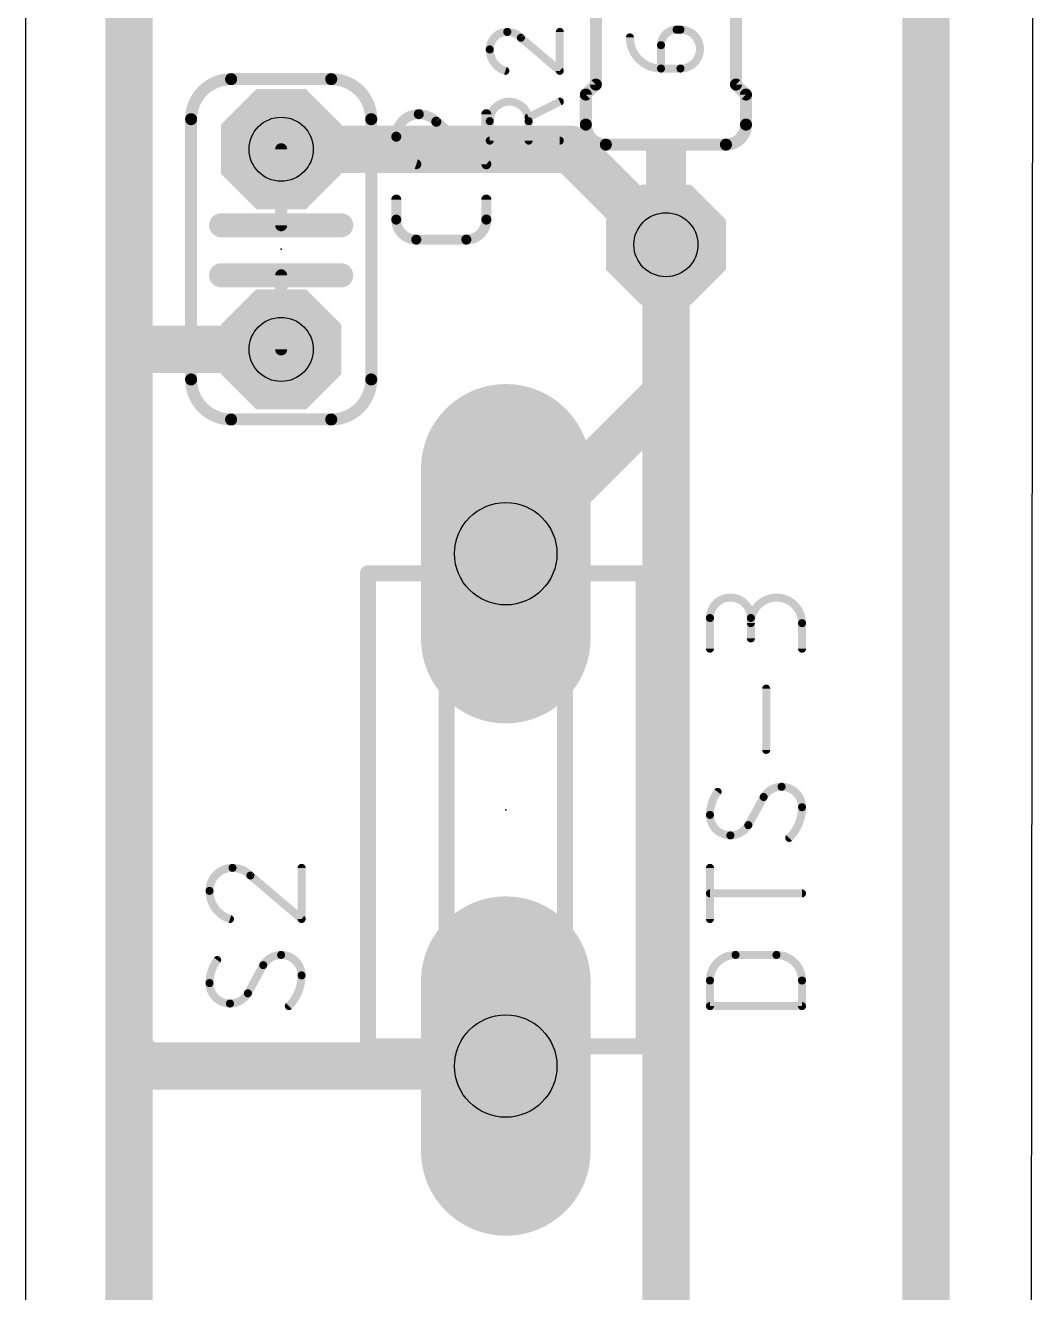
# Model space of a CAD drawing. Extents: x 53 to 97, y 25 to 264.
# Drawn here: x 70.61 to 83.42, y 219.17 to 235.25 of the extents above; entities that cross this region are included whole.
import ezdxf

# ---------------------------------------------------------------- set-up
doc = ezdxf.new("R2010")
doc.units = 0
for name, color, linetype in [('16', 132, 'CONTINUOUS'), ('17', 110, 'CONTINUOUS'), ('20', 31, 'CONTINUOUS'), ('21', 253, 'CONTINUOUS'), ('23', 53, 'CONTINUOUS'), ('25', 253, 'CONTINUOUS'), ('27', 253, 'CONTINUOUS'), ('29', 253, 'CONTINUOUS'), ('30', 253, 'CONTINUOUS'), ('44', 253, 'CONTINUOUS'), ('51', 253, 'CONTINUOUS')]:
    doc.layers.add(name, color=color, linetype=linetype)

# ---------------------------------------------------------------- blocks, each defined once
blk = doc.blocks.new('OCTAGONP')
at = {"const_width": 0.5}
blk.add_lwpolyline([(-0.25, -0.1036), (-0.25, 0.1036), (-0.1036, 0.25), (0.1036, 0.25), (0.25, 0.1036), (0.25, -0.1036), (0.1036, -0.25), (-0.1036, -0.25), (-0.25, -0.1036), (-0.25, 0.1036)], dxfattribs=at)
blk = doc.blocks.new('RECT')
blk.add_solid([(-0.5, -0.5), (0.5, -0.5), (-0.5, 0.5), (0.5, 0.5)])
blk = doc.blocks.new('LONGP100')
at = {"const_width": 1}
blk.add_lwpolyline([(-0.5, 0), (0.5, 0)], dxfattribs=at)
at = {"const_width": 0.5}
for points in [[(-0.5, 0.25, 1), (-0.5, -0.25)], [(0.5, -0.25, 1), (0.5, 0.25)]]:
    blk.add_lwpolyline(points, format="xyb", dxfattribs=at)

msp = doc.modelspace()

# ---------------------------------------------------------------- linework, layer by layer
at = {"layer": '16', "const_width": 0.6}
for points in [[(82.042, 259.08), (82.042, 193.3626)], [(71.928, 231.14), (71.928, 236.22)], [(73.8581, 233.68), (77.5284, 233.68)], [(77.5284, 233.68), (78.74, 232.4684)], [(78.74, 230.58), (78.74, 232.4684)], [(71.928, 222.25), (71.928, 231.14)], [(73.8581, 231.14), (71.928, 231.14)], [(76.708, 228.548), (78.74, 230.58)], [(78.74, 216.7204), (78.74, 230.58)], [(71.928, 205.74), (71.928, 222.25)], [(72.13, 222.048), (71.928, 222.25)], [(76.708, 222.048), (72.13, 222.048)]]:
    msp.add_lwpolyline(points, dxfattribs=at)
at = {"layer": '16', "const_width": 0.3}
for points in [[(73.8581, 233.83, 1), (73.8581, 233.53)], [(77.6345, 233.7861, 1), (77.4223, 233.5739)], [(77.5284, 233.53, 1), (77.5284, 233.83)], [(78.89, 232.4684, 1), (78.59, 232.4684)], [(78.6339, 232.3623, 1), (78.8461, 232.5745)], [(72.078, 231.14, 1), (71.778, 231.14)], [(71.928, 231.29, 1), (71.928, 230.99)], [(73.8581, 230.99, 1), (73.8581, 231.29)], [(71.778, 231.14, 1), (72.078, 231.14)], [(78.89, 230.58, 1), (78.59, 230.58)], [(78.59, 230.58, 1), (78.89, 230.58)], [(78.8461, 230.4739, 1), (78.6339, 230.6861)], [(76.6019, 228.6541, 1), (76.8141, 228.4419)], [(72.078, 222.25, 1), (71.778, 222.25)], [(72.0341, 222.3561, 1), (71.8219, 222.1439)], [(71.778, 222.25, 1), (72.078, 222.25)], [(72.13, 222.198, 1), (72.13, 221.898)], [(72.0239, 221.9419, 1), (72.2361, 222.1541)], [(76.708, 221.898, 1), (76.708, 222.198)]]:
    msp.add_lwpolyline(points, format="xyb", dxfattribs=at)
at = {"layer": '20'}
for p, q in [((70.612, 262.56), (70.612, 118.491)), ((83.292, 118.491), (83.419, 262.56))]:
    msp.add_line(p, q, dxfattribs=at)
at = {"layer": '21'}
for points, const_width in [([(77.851, 238.0564), (77.851, 234.5004)], 0.1524), ([(79.629, 238.0564), (79.629, 234.5004)], 0.1524), ([(73.2231, 234.569), (74.4931, 234.569)], 0.1524), ([(77.851, 234.5004), (77.724, 234.3734)], 0.1524), ([(77.724, 233.9924), (77.724, 234.3734)], 0.1524), ([(79.629, 234.5004), (79.756, 234.3734)], 0.1524), ([(79.756, 233.9924), (79.756, 234.3734)], 0.1524), ([(72.7151, 230.759), (72.7151, 234.061)], 0.1524), ([(75.0011, 230.759), (75.0011, 234.061)], 0.1524), ([(79.502, 233.7384), (77.978, 233.7384)], 0.1524), ([(74.6201, 232.7148), (73.0961, 232.7148)], 0.3048), ([(74.6201, 232.0798), (73.0961, 232.0798)], 0.3048), ([(73.2231, 230.251), (74.4931, 230.251)], 0.1524), ([(74.958, 222.298), (74.958, 228.298)], 0.2032), ([(74.958, 228.298), (75.208, 228.298)], 0.2032), ([(78.208, 228.298), (78.458, 228.298)], 0.2032), ([(78.458, 228.298), (78.458, 222.298)], 0.2032), ([(75.958, 224.298), (75.958, 226.298)], 0.2032), ([(77.458, 224.298), (77.458, 226.298)], 0.2032), ([(74.958, 222.298), (75.208, 222.298)], 0.2032), ([(78.458, 222.298), (78.208, 222.298)], 0.2032)]:
    msp.add_lwpolyline(points, dxfattribs=dict(at, const_width=const_width))
for points, const_width in [([(73.2231, 234.569, 0.4142), (72.7151, 234.061)], 0.1524), ([(73.2231, 234.6071, 1), (73.2231, 234.5309)], 0.0762), ([(73.2231, 234.5309, 1), (73.2231, 234.6071)], 0.0762), ([(75.0011, 234.061, 0.4142), (74.4931, 234.569)], 0.1524), ([(74.4931, 234.6071, 1), (74.4931, 234.5309)], 0.0762), ([(74.4931, 234.5309, 1), (74.4931, 234.6071)], 0.0762), ([(77.7621, 234.3734, 1), (77.6859, 234.3734)], 0.0762), ([(77.6971, 234.4003, 1), (77.7509, 234.3465)], 0.0762), ([(77.8129, 234.5004, 1), (77.8891, 234.5004)], 0.0762), ([(77.8779, 234.4735, 1), (77.8241, 234.5273)], 0.0762), ([(79.5909, 234.5004, 1), (79.6671, 234.5004)], 0.0762), ([(79.6559, 234.5273, 1), (79.6021, 234.4735)], 0.0762), ([(79.7941, 234.3734, 1), (79.7179, 234.3734)], 0.0762), ([(79.7291, 234.3465, 1), (79.7829, 234.4003)], 0.0762), ([(72.7532, 234.061, 1), (72.677, 234.061)], 0.0762), ([(75.0392, 234.061, 1), (74.963, 234.061)], 0.0762), ([(72.677, 234.061, 1), (72.7532, 234.061)], 0.0762), ([(74.963, 234.061, 1), (75.0392, 234.061)], 0.0762), ([(77.724, 233.9924, 0.4142), (77.978, 233.7384)], 0.1524), ([(77.7621, 233.9924, 1), (77.6859, 233.9924)], 0.0762), ([(77.6859, 233.9924, 1), (77.7621, 233.9924)], 0.0762), ([(79.502, 233.7384, 0.4142), (79.756, 233.9924)], 0.1524), ([(79.7941, 233.9924, 1), (79.7179, 233.9924)], 0.0762), ([(79.7179, 233.9924, 1), (79.7941, 233.9924)], 0.0762), ([(77.978, 233.7765, 1), (77.978, 233.7003)], 0.0762), ([(77.978, 233.7003, 1), (77.978, 233.7765)], 0.0762), ([(79.502, 233.7765, 1), (79.502, 233.7003)], 0.0762), ([(79.502, 233.7003, 1), (79.502, 233.7765)], 0.0762), ([(73.0961, 232.791, 1), (73.0961, 232.6386)], 0.1524), ([(74.6201, 232.6386, 1), (74.6201, 232.791)], 0.1524), ([(73.0961, 232.156, 1), (73.0961, 232.0036)], 0.1524), ([(74.6201, 232.0036, 1), (74.6201, 232.156)], 0.1524), ([(72.7151, 230.759, 0.4142), (73.2231, 230.251)], 0.1524), ([(72.7532, 230.759, 1), (72.677, 230.759)], 0.0762), ([(72.677, 230.759, 1), (72.7532, 230.759)], 0.0762), ([(74.4931, 230.251, 0.4142), (75.0011, 230.759)], 0.1524), ([(75.0392, 230.759, 1), (74.963, 230.759)], 0.0762), ([(74.963, 230.759, 1), (75.0392, 230.759)], 0.0762), ([(73.2231, 230.2891, 1), (73.2231, 230.2129)], 0.0762), ([(73.2231, 230.2129, 1), (73.2231, 230.2891)], 0.0762), ([(74.4931, 230.2891, 1), (74.4931, 230.2129)], 0.0762), ([(74.4931, 230.2129, 1), (74.4931, 230.2891)], 0.0762), ([(75.0088, 228.298, 1), (74.9072, 228.298)], 0.1016), ([(74.958, 228.3488, 1), (74.958, 228.2472)], 0.1016), ([(75.208, 228.2472, 1), (75.208, 228.3488)], 0.1016), ([(78.208, 228.3488, 1), (78.208, 228.2472)], 0.1016), ([(78.5088, 228.298, 1), (78.4072, 228.298)], 0.1016), ([(78.458, 228.2472, 1), (78.458, 228.3488)], 0.1016), ([(76.0088, 226.298, 1), (75.9072, 226.298)], 0.1016), ([(77.5088, 226.298, 1), (77.4072, 226.298)], 0.1016), ([(75.9072, 224.298, 1), (76.0088, 224.298)], 0.1016), ([(77.4072, 224.298, 1), (77.5088, 224.298)], 0.1016), ([(74.958, 222.3488, 1), (74.958, 222.2472)], 0.1016), ([(75.208, 222.2472, 1), (75.208, 222.3488)], 0.1016), ([(78.208, 222.3488, 1), (78.208, 222.2472)], 0.1016), ([(78.458, 222.2472, 1), (78.458, 222.3488)], 0.1016), ([(74.9072, 222.298, 1), (75.0088, 222.298)], 0.1016), ([(78.4072, 222.298, 1), (78.5088, 222.298)], 0.1016)]:
    msp.add_lwpolyline(points, format="xyb", dxfattribs=dict(at, const_width=const_width))
at = {"layer": '23'}
for p in [(73.8581, 232.41), (76.708, 225.298)]:
    msp.add_point(p, dxfattribs=at)
at = {"layer": '25'}
for points, const_width in [([(76.7271, 235.1681, 0.4142), (76.5048, 234.9458)], 0.1016), ([(76.7271, 235.1935, 1), (76.727, 235.1427)], 0.0508), ([(76.8999, 235.094, 0.2053), (76.7271, 235.1681)], 0.1016), ([(76.7271, 235.1427, 1), (76.7271, 235.1935)], 0.0508), ([(76.9164, 235.1133, 1), (76.8835, 235.0746)], 0.0508), ([(76.8815, 235.0765, 1), (76.9183, 235.1115)], 0.0508), ([(77.4192, 235.1681, 1), (77.3684, 235.1681)], 0.0508), ([(76.5048, 234.9458, 0.3252), (76.7024, 234.6742)], 0.1016), ([(76.5302, 234.9458, 1), (76.4794, 234.9458)], 0.0508), ([(76.4794, 234.9458, 1), (76.5302, 234.9458)], 0.0508), ([(76.6945, 234.65, 1), (76.7102, 234.6983)], 0.0508), ([(77.3684, 234.6742, 1), (77.4192, 234.6742)], 0.0508), ([(77.3773, 234.6548, 1), (77.4103, 234.6935)], 0.0508), ([(76.9987, 234.0361, 1), (76.5048, 234.0361)], 0.1016), ([(77.4052, 234.2604, 1), (77.3824, 234.3058)], 0.0508), ([(75.6043, 234.1245, 0.4142), (75.3186, 233.8388)], 0.127), ([(75.8266, 234.0293, 0.2053), (75.6043, 234.1245)], 0.127), ([(75.6043, 234.1563, 1), (75.6044, 234.0928)], 0.0635), ([(75.6043, 234.0928, 1), (75.6043, 234.1563)], 0.0635), ([(76.4934, 234.1245, 1), (76.4299, 234.1245)], 0.0635), ([(76.9873, 234.1082, 1), (77.01, 234.0628)], 0.0508), ([(75.8472, 234.0534, 1), (75.806, 234.0051)], 0.0635), ([(75.8036, 234.0074, 1), (75.8496, 234.0511)], 0.0635), ([(76.5302, 234.0361, 1), (76.4794, 234.0361)], 0.0508), ([(76.4794, 234.0361, 1), (76.5302, 234.0361)], 0.0508), ([(77.0241, 234.0361, 1), (76.9733, 234.0361)], 0.0508), ([(76.9733, 234.0361, 1), (77.0241, 234.0361)], 0.0508), ([(75.3186, 233.8388, 0.3252), (75.5726, 233.4895)], 0.127), ([(75.3504, 233.8387, 1), (75.2869, 233.8388)], 0.0635), ([(75.2869, 233.8388, 1), (75.3504, 233.8388)], 0.0635), ([(76.5048, 233.8146, 1), (76.5048, 233.7638)], 0.0508), ([(76.4794, 233.7892, 1), (76.5302, 233.7892)], 0.0508), ([(76.9733, 233.7892, 1), (77.0241, 233.7892)], 0.0508), ([(77.3938, 233.7638, 1), (77.3938, 233.8146)], 0.0508), ([(75.5628, 233.4593, 1), (75.5824, 233.5197)], 0.0635), ([(76.4299, 233.4895, 1), (76.4934, 233.4895)], 0.0635), ([(76.441, 233.4653, 1), (76.4822, 233.5137)], 0.0635), ([(75.3504, 233.0413, 1), (75.2869, 233.0413)], 0.0635), ([(76.4934, 233.0413, 1), (76.4299, 233.0413)], 0.0635), ([(75.3186, 232.7873, 0.4142), (75.5726, 232.5333)], 0.127), ([(75.3504, 232.7873, 1), (75.2869, 232.7873)], 0.0635), ([(75.2869, 232.7873, 1), (75.3504, 232.7873)], 0.0635), ([(76.2076, 232.5333, 0.4142), (76.4616, 232.7873)], 0.127), ([(76.4934, 232.7873, 1), (76.4299, 232.7873)], 0.0635), ([(76.4299, 232.7873, 1), (76.4934, 232.7873)], 0.0635), ([(75.5726, 232.565, 1), (75.5726, 232.5015)], 0.0635), ([(75.5726, 232.5015, 1), (75.5726, 232.565)], 0.0635), ([(76.2076, 232.565, 1), (76.2076, 232.5015)], 0.0635), ([(76.2076, 232.5015, 1), (76.2076, 232.565)], 0.0635), ([(73.2409, 224.5628, 0.4142), (72.9488, 224.2707)], 0.1016), ([(73.4681, 224.4654, 0.2053), (73.2409, 224.5628)], 0.1016), ([(73.2409, 224.5882, 1), (73.2409, 224.5374)], 0.0508), ([(73.2409, 224.5374, 1), (73.2409, 224.5882)], 0.0508), ([(73.4845, 224.4848, 1), (73.4516, 224.4461)], 0.0508), ([(73.4497, 224.4479, 1), (73.4865, 224.483)], 0.0508), ([(74.1426, 224.5628, 1), (74.0918, 224.5628)], 0.0508), ([(72.9488, 224.2707, 0.3252), (73.2084, 223.9137)], 0.1016), ([(72.9742, 224.2707, 1), (72.9234, 224.2707)], 0.0508), ([(72.9234, 224.2707, 1), (72.9742, 224.2707)], 0.0508), ([(73.2006, 223.8895, 1), (73.2163, 223.9379)], 0.0508), ([(74.0918, 223.9137, 1), (74.1426, 223.9137)], 0.0508), ([(74.1007, 223.8943, 1), (74.1337, 223.9331)], 0.0508), ([(73.8576, 223.4579, 0.2656), (73.6304, 223.3281)], 0.1016), ([(74.1172, 223.1983, 0.4142), (73.8576, 223.4579)], 0.1016), ([(73.8576, 223.4833, 1), (73.8576, 223.4325)], 0.0508), ([(73.8576, 223.4325, 1), (73.8576, 223.4833)], 0.0508), ([(73.0462, 223.393, 0.1623), (72.9488, 223.1009)], 0.1016), ([(73.0665, 223.3778, 1), (73.0258, 223.4082)], 0.0508), ([(73.6085, 223.341, 1), (73.6523, 223.3152)], 0.0508), ([(73.6527, 223.3159, 1), (73.6081, 223.3403)], 0.0508), ([(73.9549, 222.8088, 0.2), (74.1172, 223.1983)], 0.1016), ([(74.1426, 223.1983, 1), (74.0918, 223.1983)], 0.0508), ([(74.0918, 223.1983, 1), (74.1426, 223.1983)], 0.0508), ([(72.9488, 223.1009, 0.4142), (73.2084, 222.8413)], 0.1016), ([(72.9742, 223.1009, 1), (72.9234, 223.1009)], 0.0508), ([(72.9234, 223.1009, 1), (72.9742, 223.1009)], 0.0508), ([(73.2084, 222.8413, 0.2656), (73.4356, 222.9711)], 0.1016), ([(73.4133, 222.9832, 1), (73.4579, 222.9589)], 0.0508), ([(73.4575, 222.9582, 1), (73.4138, 222.984)], 0.0508), ([(73.2084, 222.8667, 1), (73.2084, 222.8159)], 0.0508), ([(73.2084, 222.8159, 1), (73.2084, 222.8667)], 0.0508), ([(73.937, 222.8268, 1), (73.9728, 222.7908)], 0.0508)]:
    msp.add_lwpolyline(points, format="xyb", dxfattribs=dict(at, const_width=const_width))
for points, const_width in [([(76.8999, 235.094), (77.3938, 234.6742)], 0.1016), ([(77.3938, 234.6742), (77.3938, 235.1681)], 0.1016), ([(77.3938, 234.2831), (76.9987, 234.0855)], 0.1016), ([(76.4616, 233.4895), (76.4616, 234.1245)], 0.127), ([(75.8266, 234.0293), (76.4616, 233.4895)], 0.127), ([(76.5048, 233.7892), (76.5048, 234.0361)], 0.1016), ([(76.9987, 234.0361), (76.9987, 233.7892)], 0.1016), ([(77.3938, 233.7892), (76.5048, 233.7892)], 0.1016), ([(75.3186, 232.7873), (75.3186, 233.0413)], 0.127), ([(76.4616, 233.0413), (76.4616, 232.7873)], 0.127), ([(76.2076, 232.5333), (75.5726, 232.5333)], 0.127), ([(73.4681, 224.4654), (74.1172, 223.9137)], 0.1016), ([(74.1172, 223.9137), (74.1172, 224.5628)], 0.1016), ([(73.6304, 223.3281), (73.4356, 222.9711)], 0.1016)]:
    msp.add_lwpolyline(points, dxfattribs=dict(at, const_width=const_width))
at = {"layer": '27'}
for points, const_width in [([(78.8755, 235.1975, 0.4142), (78.6779, 234.9999)], 0.1016), ([(78.8755, 235.2229, 1), (78.8755, 235.1721)], 0.0508), ([(78.8755, 235.1721, 1), (78.8755, 235.2229)], 0.0508), ([(78.9249, 234.7036, 1), (78.9249, 235.1975)], 0.1016), ([(78.9249, 235.2229, 1), (78.9249, 235.1721)], 0.0508), ([(78.9249, 235.1721, 1), (78.9249, 235.2229)], 0.0508), ([(78.2828, 235.0987, 0.4142), (78.6779, 234.7036)], 0.1016), ([(78.3082, 235.0987, 1), (78.2574, 235.0987)], 0.0508), ([(78.7033, 234.9999, 1), (78.6525, 234.9999)], 0.0508), ([(78.6525, 234.9999, 1), (78.7033, 234.9999)], 0.0508), ([(78.6779, 234.729, 1), (78.6779, 234.6782)], 0.0508), ([(78.6779, 234.6782, 1), (78.6779, 234.729)], 0.0508), ([(78.9249, 234.729, 1), (78.9249, 234.6782)], 0.0508), ([(78.9249, 234.6782, 1), (78.9249, 234.729)], 0.0508), ([(78.6525, 234.7036, 1), (78.7033, 234.7036)], 0.0508), ([(79.8181, 227.7322, 1), (79.2988, 227.7322)], 0.1016), ([(80.4672, 227.6672, 1), (79.8181, 227.6672)], 0.1016), ([(79.3242, 227.7322, 1), (79.2734, 227.7322)], 0.0508), ([(79.2734, 227.7322, 1), (79.3242, 227.7322)], 0.0508), ([(79.8435, 227.7322, 1), (79.7927, 227.7322)], 0.0508), ([(79.7927, 227.7322, 1), (79.8435, 227.7322)], 0.0508), ([(79.7927, 227.6672, 1), (79.8435, 227.6672)], 0.0508), ([(80.4926, 227.6672, 1), (80.4418, 227.6672)], 0.0508), ([(80.4418, 227.6672, 1), (80.4926, 227.6672)], 0.0508), ([(79.2734, 227.3427, 1), (79.3242, 227.3427)], 0.0508), ([(79.7927, 227.4725, 1), (79.8435, 227.4725)], 0.0508), ([(80.4418, 227.3427, 1), (80.4926, 227.3427)], 0.0508), ([(80.0382, 226.8375, 1), (79.9874, 226.8375)], 0.0508), ([(79.9874, 226.0586, 1), (80.0382, 226.0586)], 0.0508), ([(80.2076, 225.5915, 0.2656), (79.9804, 225.4617)], 0.1016), ([(80.4672, 225.3319, 0.4142), (80.2076, 225.5915)], 0.1016), ([(80.2076, 225.6169, 1), (80.2076, 225.5661)], 0.0508), ([(80.2076, 225.5661, 1), (80.2076, 225.6169)], 0.0508), ([(79.3962, 225.5266, 0.1623), (79.2988, 225.2345)], 0.1016), ([(79.4165, 225.5114, 1), (79.3758, 225.5418)], 0.0508), ([(79.9585, 225.4746, 1), (80.0023, 225.4488)], 0.0508), ([(80.0027, 225.4495, 1), (79.9581, 225.4738)], 0.0508), ([(79.2988, 225.2345, 0.4142), (79.5584, 224.9748)], 0.1016), ([(79.3242, 225.2345, 1), (79.2734, 225.2345)], 0.0508), ([(79.2734, 225.2345, 1), (79.3242, 225.2345)], 0.0508), ([(80.3049, 224.9424, 0.2), (80.4672, 225.3319)], 0.1016), ([(80.4926, 225.3319, 1), (80.4418, 225.3319)], 0.0508), ([(80.4418, 225.3319, 1), (80.4926, 225.3319)], 0.0508), ([(79.5584, 224.9748, 0.2656), (79.7856, 225.1047)], 0.1016), ([(79.7633, 225.1168, 1), (79.8079, 225.0925)], 0.0508), ([(79.8075, 225.0918, 1), (79.7638, 225.1176)], 0.0508), ([(79.5584, 225.0002, 1), (79.5584, 224.9494)], 0.0508), ([(79.5584, 224.9494, 1), (79.5584, 225.0002)], 0.0508), ([(80.287, 224.9604, 1), (80.3228, 224.9244)], 0.0508), ([(79.3242, 224.5628, 1), (79.2734, 224.5628)], 0.0508), ([(79.2988, 224.2637, 1), (79.2988, 224.2129)], 0.0508), ([(80.4672, 224.2129, 1), (80.4672, 224.2637)], 0.0508), ([(79.2734, 223.9137, 1), (79.3242, 223.9137)], 0.0508), ([(79.6234, 223.4579, 0.4142), (79.2988, 223.1334)], 0.1016), ([(79.6234, 223.4833, 1), (79.6234, 223.4325)], 0.0508), ([(79.6234, 223.4325, 1), (79.6234, 223.4833)], 0.0508), ([(80.4672, 223.1334, 0.4142), (80.1426, 223.4579)], 0.1016), ([(80.1426, 223.4833, 1), (80.1426, 223.4325)], 0.0508), ([(80.1426, 223.4325, 1), (80.1426, 223.4833)], 0.0508), ([(79.3242, 223.1334, 1), (79.2734, 223.1334)], 0.0508), ([(80.4926, 223.1334, 1), (80.4418, 223.1334)], 0.0508), ([(79.2734, 223.1334, 1), (79.3242, 223.1334)], 0.0508), ([(80.4418, 223.1334, 1), (80.4926, 223.1334)], 0.0508), ([(79.2988, 222.8342, 1), (79.2988, 222.7834)], 0.0508), ([(80.4672, 222.7834, 1), (80.4672, 222.8342)], 0.0508), ([(79.2734, 222.8088, 1), (79.3242, 222.8088)], 0.0508), ([(80.4418, 222.8088, 1), (80.4926, 222.8088)], 0.0508)]:
    msp.add_lwpolyline(points, format="xyb", dxfattribs=dict(at, const_width=const_width))
at = {"layer": '27', "const_width": 0.1016}
for points in [[(78.8755, 235.1975), (78.9249, 235.1975)], [(78.6779, 234.7036), (78.6779, 234.9999)], [(78.9249, 234.7036), (78.6779, 234.7036)], [(79.2988, 227.3427), (79.2988, 227.7322)], [(79.8181, 227.7322), (79.8181, 227.4725)], [(80.4672, 227.3427), (80.4672, 227.6672)], [(80.0128, 226.0586), (80.0128, 226.8375)], [(79.9804, 225.4617), (79.7856, 225.1047)], [(79.2988, 223.9137), (79.2988, 224.5628)], [(80.4672, 224.2383), (79.2988, 224.2383)], [(79.6234, 223.4579), (80.1426, 223.4579)], [(79.2988, 222.8088), (79.2988, 223.1334)], [(80.4672, 223.1334), (80.4672, 222.8088)], [(80.4672, 222.8088), (79.2988, 222.8088)]]:
    msp.add_lwpolyline(points, dxfattribs=at)
at = {"layer": '44'}
for centre, radius in [((73.8581, 233.68), 0.4064), ((78.74, 232.4684), 0.4064), ((73.8581, 231.14), 0.4064), ((76.708, 228.548), 0.65), ((76.708, 222.048), 0.65)]:
    msp.add_circle(centre, radius, dxfattribs=at)
at = {"layer": '51'}
for points, const_width in [([(73.8581, 233.68), (73.8581, 232.7148)], 0.1524), ([(78.74, 232.4684), (78.74, 233.3574)], 0.508), ([(73.8581, 231.14), (73.8581, 232.0798)], 0.1524), ([(74.958, 222.298), (74.958, 228.298)], 0.2032), ([(74.958, 228.298), (78.458, 228.298)], 0.2032), ([(78.458, 228.298), (78.458, 222.298)], 0.2032), ([(75.958, 223.798), (75.958, 226.798)], 0.2032), ([(75.958, 226.798), (77.458, 226.798)], 0.2032), ([(77.458, 226.798), (77.458, 223.798)], 0.2032), ([(77.458, 223.798), (75.958, 223.798)], 0.2032), ([(78.458, 222.298), (74.958, 222.298)], 0.2032)]:
    msp.add_lwpolyline(points, dxfattribs=dict(at, const_width=const_width))
for points, const_width in [([(73.8962, 233.68, 1), (73.82, 233.68)], 0.0762), ([(78.867, 233.3574, 1), (78.613, 233.3574)], 0.254), ([(73.82, 232.7148, 1), (73.8962, 232.7148)], 0.0762), ([(78.613, 232.4684, 1), (78.867, 232.4684)], 0.254), ([(73.8962, 232.0798, 1), (73.82, 232.0798)], 0.0762), ([(73.82, 231.14, 1), (73.8962, 231.14)], 0.0762), ([(75.0088, 228.298, 1), (74.9072, 228.298)], 0.1016), ([(74.958, 228.3488, 1), (74.958, 228.2472)], 0.1016), ([(78.5088, 228.298, 1), (78.4072, 228.298)], 0.1016), ([(78.458, 228.2472, 1), (78.458, 228.3488)], 0.1016), ([(76.0088, 226.798, 1), (75.9072, 226.798)], 0.1016), ([(75.958, 226.8488, 1), (75.958, 226.7472)], 0.1016), ([(77.5088, 226.798, 1), (77.4072, 226.798)], 0.1016), ([(77.458, 226.7472, 1), (77.458, 226.8488)], 0.1016), ([(75.958, 223.8488, 1), (75.958, 223.7472)], 0.1016), ([(75.9072, 223.798, 1), (76.0088, 223.798)], 0.1016), ([(77.4072, 223.798, 1), (77.5088, 223.798)], 0.1016), ([(77.458, 223.7472, 1), (77.458, 223.8488)], 0.1016), ([(74.958, 222.3488, 1), (74.958, 222.2472)], 0.1016), ([(78.458, 222.2472, 1), (78.458, 222.3488)], 0.1016), ([(74.9072, 222.298, 1), (75.0088, 222.298)], 0.1016), ([(78.4072, 222.298, 1), (78.5088, 222.298)], 0.1016)]:
    msp.add_lwpolyline(points, format="xyb", dxfattribs=dict(at, const_width=const_width))

# ---------------------------------------------------------------- block references
at = {"layer": '17'}
for name, p, xscale, yscale, rotation in [('OCTAGONP', (73.8581, 233.68), 1.3208, 1.3208, 270), ('OCTAGONP', (73.8581, 233.68), 1.3208, 1.3208, 270), ('OCTAGONP', (78.74, 232.4684), 1.3208, 1.3208, 90), ('OCTAGONP', (78.74, 232.4684), 1.3208, 1.3208, 90), ('OCTAGONP', (73.8581, 231.14), 1.3208, 1.3208, 270), ('OCTAGONP', (73.8581, 231.14), 1.3208, 1.3208, 270), ('LONGP100', (76.708, 228.548), 1.95, 1.95, 90), ('LONGP100', (76.708, 228.548), 1.95, 1.95, 90), ('LONGP100', (76.708, 222.048), 1.95, 1.95, 90), ('LONGP100', (76.708, 222.048), 1.95, 1.95, 90)]:
    msp.add_blockref(name, p, dxfattribs=dict(at, xscale=xscale, yscale=yscale, rotation=rotation))
at = {"layer": '21', "xscale": 0.381, "yscale": 0.508, "rotation": 90}
msp.add_blockref('RECT', (78.74, 233.5479), dxfattribs=at)
at = {"layer": '29'}
for name, p, xscale, yscale, rotation in [('OCTAGONP', (73.8581, 233.68), 1.524, 1.524, 270), ('OCTAGONP', (78.74, 232.4684), 1.524, 1.524, 90), ('OCTAGONP', (73.8581, 231.14), 1.524, 1.524, 270), ('LONGP100', (76.708, 228.548), 2.1532, 2.1532, 90), ('LONGP100', (76.708, 222.048), 2.1532, 2.1532, 90)]:
    msp.add_blockref(name, p, dxfattribs=dict(at, xscale=xscale, yscale=yscale, rotation=rotation))
at = {"layer": '30'}
for name, p, xscale, yscale, rotation in [('OCTAGONP', (73.8581, 233.68), 1.524, 1.524, 270), ('OCTAGONP', (78.74, 232.4684), 1.524, 1.524, 90), ('OCTAGONP', (73.8581, 231.14), 1.524, 1.524, 270), ('LONGP100', (76.708, 228.548), 2.1532, 2.1532, 90), ('LONGP100', (76.708, 222.048), 2.1532, 2.1532, 90)]:
    msp.add_blockref(name, p, dxfattribs=dict(at, xscale=xscale, yscale=yscale, rotation=rotation))

doc.saveas('drawing.dxf')
